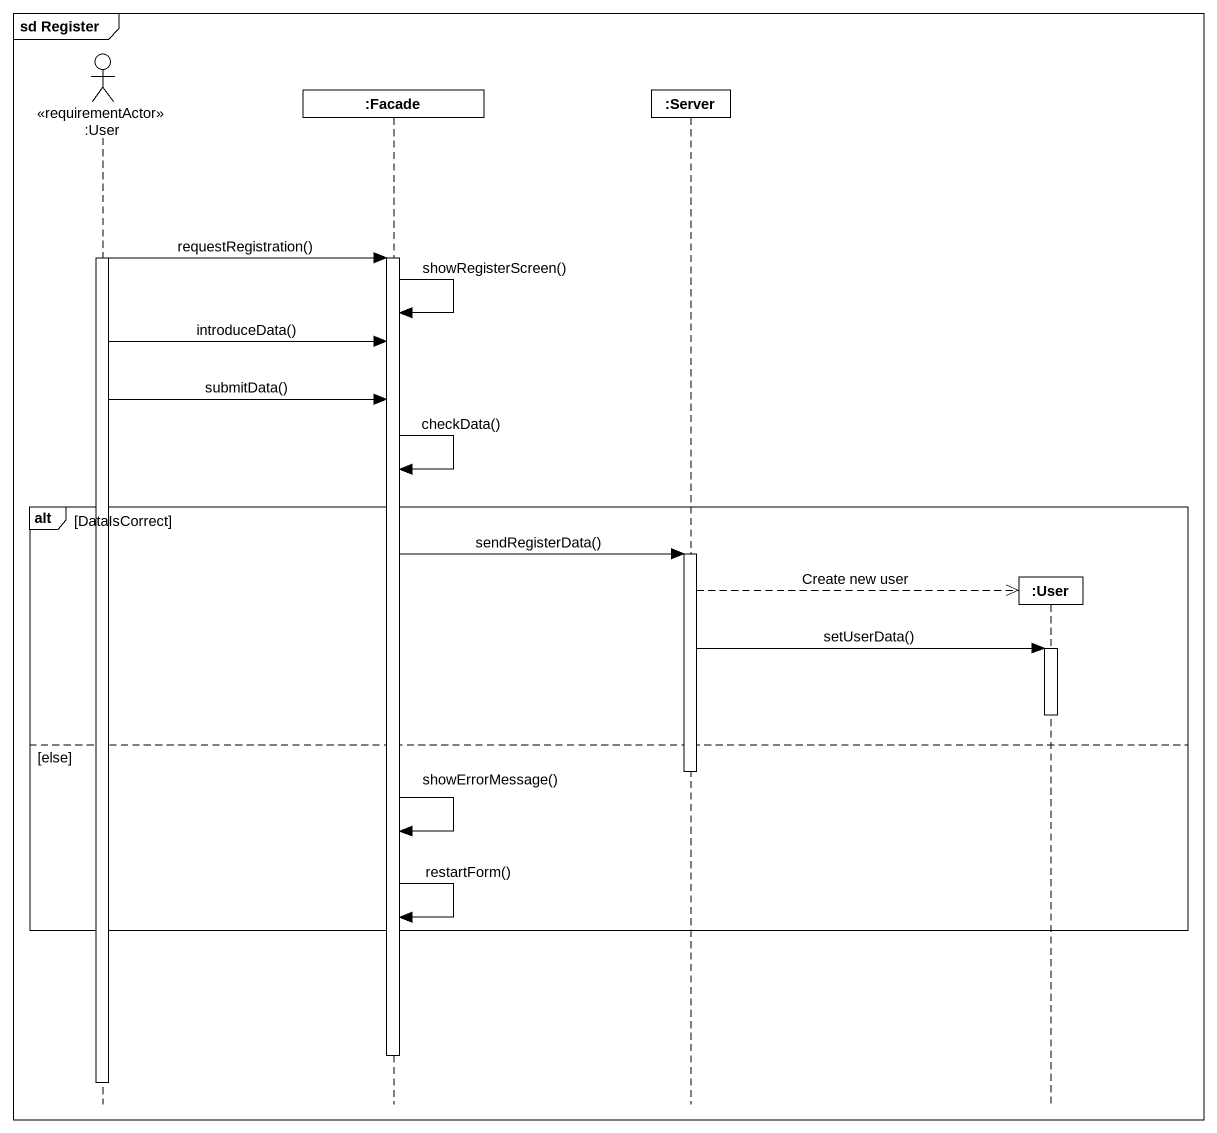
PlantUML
@startuml
mainframe sd Register
hide footbox
actor ":User" as User <<requirementActor>>
participant ":Facade" as Facade
participant ":Server" as Server
participant ":User" as User_2

activate User
User -> Facade : requestRegistration()
activate Facade
Facade -> Facade : showRegisterScreen()
User -> Facade : introduceData()
User -> Facade : submitData()
Facade -> Facade : checkData()
alt DataIsCorrect
  Facade -> Server : sendRegisterData()
  activate Server
  Server -->> User_2 ** : Create new user
  Server -> User_2 : setUserData()
  activate User_2
  deactivate User_2
else else
  deactivate Server
  Facade -> Facade : showErrorMessage()
  Facade -> Facade : restartForm()
end
deactivate Facade
deactivate User
@enduml
